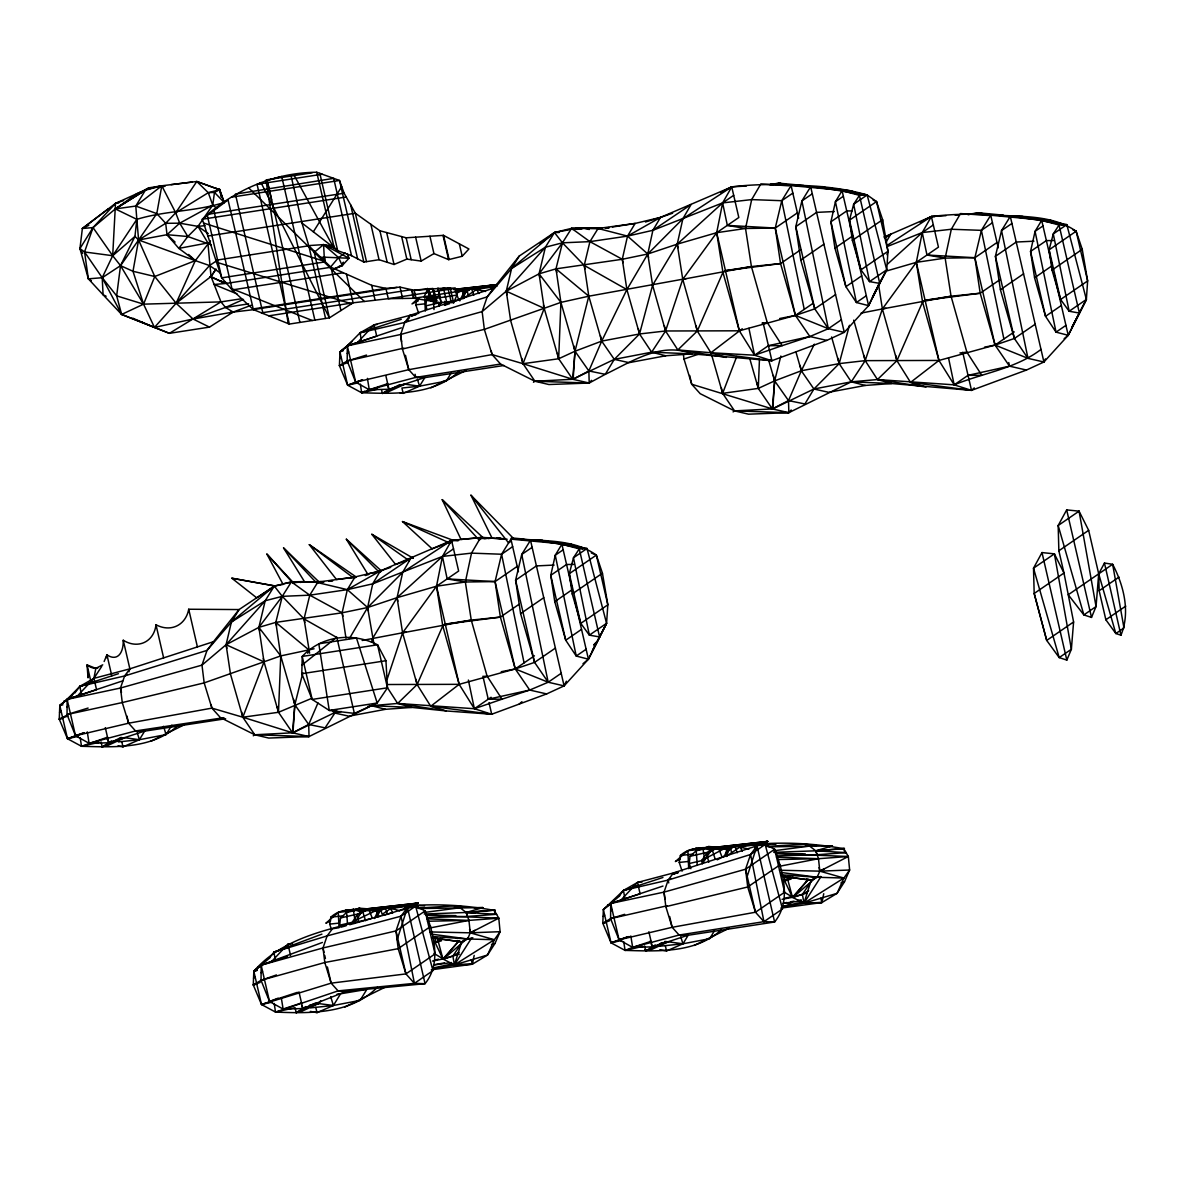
<?xml version="1.0" encoding="UTF-8"?>
<svg xmlns="http://www.w3.org/2000/svg" width="1185" height="1185" viewBox="0 0 1185 1185"><rect width="100%" height="100%" fill="white"/><g stroke="black" fill="none" stroke-linecap="round" stroke-linejoin="round"><path stroke-width="1.5" d="M300.383 582.457L303.79 581.583L291.392 581.879L274.283 586.057L239.074 609.564L213.448 641.707L129.861 668.844L93.926 678.353L79.928 686.322L67.115 699.387L67.041 714.54L75.514 735.737L89.082 743.262L108.798 742.773L144.259 731.204L225.624 718.732M322.424 942.445L261.144 965.168L261.055 980.321L269.528 1001.518L283.111 1009.042L302.827 1008.553L346.79 991.149L425.059 983.683C441.975 962.812 433.517 933.676 425.134 910.909L415.609 906.184L407.462 907.488C356.418 927.04 291.88 927.337 253.827 971.285L253.264 984.928L261.5 1004.51L275.512 1012.079C310.737 1013.53 350.449 1014.212 377.348 987.312M602.039 228.261L571.57 228.349L554.462 232.527L519.252 256.034L493.627 288.177L410.04 315.314L374.104 324.823L360.107 332.792L347.294 345.857L347.205 361.01L355.693 382.207L369.261 389.732L388.976 389.243L424.437 377.674L503.981 365.484M662.993 886.054L610.69 903.488L610.601 918.642L619.074 939.838L632.657 947.363L652.357 946.874L687.818 935.306L774.605 922.004C791.521 901.133 783.048 871.997 774.679 849.23L765.154 844.49L757.008 845.794L673.421 872.945L637.486 882.455L623.503 890.424L603.372 909.606L602.809 923.248L611.045 942.83L625.058 950.4C657.808 951.244 695.017 953.525 721.147 929.988M292.591 581.85L292.577 582.739L266.906 554.106L282.845 583.968L292.591 581.85L266.906 554.106M331.415 929.351L329.682 924.107L330.852 917.146C344.924 904.288 364.121 913.042 380.652 909.162C417.95 902.926 457.129 903.562 494.249 910.391L498.781 918.182L500.085 931.691L494.96 943.482L487.524 955.036L472.385 964.205L454.418 964.901L442.923 959.006L435.176 942.653L435.28 937.572M682.101 871.168L679.227 862.428L680.397 855.466C694.469 842.609 713.666 851.363 730.182 847.482C767.495 841.246 806.659 841.883 843.794 848.712L848.327 856.503L849.63 870.012L844.49 881.803L837.069 893.342L821.931 902.526L803.948 903.222L792.454 897.312L784.707 880.973L784.826 875.893M301.805 673.717L302.234 656.431C321.683 635.501 352.537 632.168 377.526 644.788L385.94 660.712L387.465 687.789L377.2 703.031L354.374 713.385L329.267 710.437L312.159 699.431L301.805 673.717L385.94 660.712M177.572 725.887C151.458 749.424 114.249 747.142 81.498 746.298L67.486 738.729L59.25 719.147L59.813 705.505L73.455 693.817M459.188 371.275C432.91 395.701 395.02 393.746 361.662 392.768L347.649 385.199L339.414 365.617L339.976 351.975L352.271 341.324M759.452 359.307L758.296 388.399L772.353 408.914L788.84 412.676L851.274 381.837L877.463 379.555L954.177 384.844L971.507 390.369L1026.462 370.046L1043.911 362.003L1068.233 335.311L1086.378 299.45L1087.637 280.934L1082.246 249.339L1076.158 231.238C1051.436 213.981 1018.33 217.092 989.371 214.633M253.383 309.685L233.149 312.07L193.051 319.017L154.465 327.401L143.563 304.16L120.529 265.647L112.694 255.723L115.493 203.39L147.059 189.037L161.797 185.793L196.799 181.498L219.581 189.733L224.187 202.487C195.555 211.567 165.263 210.589 136.838 219.344L112.694 255.723L102.206 277.72L103.08 294.769L121.64 314.44L169.396 333.326L209.464 327.119L233.149 312.07L251.161 305.286M854.622 192.266L851.245 190.844L816.672 186.697L846.653 190.755L867.168 194.977L876.53 201.583L882.603 219.684L887.995 251.279L886.736 269.795L872.56 297.183L886.736 269.795L867.168 194.977C842.061 187.6 815.784 185.66 789.728 184.993M1073.595 621.962L1071.373 649.247L1066.826 660.104L1059.197 657.601L1046.71 640.418L1034.179 593.478L1033.513 568.193L1042 552.58L1054.398 553.854L1063.982 573.022L1073.595 621.962L1046.71 640.418L1034.179 593.478L1063.982 573.022L1058.857 550.788L1058.175 525.503L1066.678 509.891L1079.061 511.165L1088.659 530.332L1098.702 573.851L1115.84 633.531L1120.936 635.19C1130.534 612.304 1123.78 585.479 1112.641 564.282L1104.464 563.053L1098.702 573.851L1096.051 606.557L1091.504 617.415L1083.86 614.911L1068.248 594.766L1112.641 564.282L1123.972 627.946L1115.84 633.531L1105.857 619.77L1099.147 590.722L1098.702 573.851M424.571 905.918L404.9 904.718L380.652 909.162L353.308 909.354L346.642 912.45L340.465 917.975L339.695 925.189L353.604 922.004M426.955 309.344L425.859 305.878L426.615 298.664M690.885 868.709L689.24 863.51L690.011 856.296L696.188 850.771L702.838 847.675L730.182 847.482L754.445 843.039L775.894 844.342M882.203 223.313L882.603 219.684L852.385 240.436L860.947 269.854L869.523 281.615L879.744 283.408L868.605 305.656L844.283 332.363L826.819 340.391L771.879 360.714L691.981 353.871L651.646 352.182L614.289 359.366L572.71 379.274L534.939 381.244L500.574 364.047L492.086 354.596L484.354 329.371L482.147 311.596L487.198 296.872L493.627 288.177M324.438 260.73L323.594 244.614L309.996 245.502M106.146 296.235L103.08 294.769L88.357 278.831L79.943 248.583L82.372 228.498L115.493 203.39L123.581 200.546M211.034 244.791L187.808 236.526L179.705 223.18L175.691 212.782L161.797 185.793L148.747 187.867L145.355 190.207L135.786 206.057L136.838 219.344L134.957 236.407L120.529 265.647L116.663 295.865L121.64 314.44L169.396 333.326L220.973 301.879L241.651 298.738M220.143 272.846L209.523 265.544L195.303 260.626L178.831 248.391L187.808 236.526L197.984 226.379L212.752 205.123L214.47 192.4L219.581 189.733L215.122 188M418.705 313.536L415.846 304.797L417.001 297.835M252.701 308.989L385.895 288.399L399.982 287.125L414.202 290.266L427.844 288.784L431.221 297.835C446.108 303.582 428.363 297.865 424.719 300.042M82.683 253.397L79.943 248.583L93.022 227.579L115.33 208.93L136.838 219.344L138.601 239.992L132.987 271.276L143.563 304.16L220.973 301.879L225.491 307.433L233.149 312.07L229.934 312.559L231.579 313.062M102.739 664.829L95.807 668.37L93.926 678.353L96.548 689.7L67.115 699.387L59.813 705.505L67.486 738.729L78.151 736.329M518.408 538.849C544.478 541.352 574.34 539.116 596.351 555.113L602.439 573.214L607.831 604.809L606.572 623.325L588.427 659.186L564.104 685.893L546.655 693.921L491.701 714.244L474.37 708.719L459.158 684.337L442.775 625.902L436.51 586.219L442.449 556.432L451.574 540.404L480.71 537.442L491.849 537.871M763.096 322.69L771.879 360.714L754.549 355.204L739.336 330.808L722.939 272.372L716.688 232.69L722.628 202.902L731.737 186.874C775.627 181.512 820.168 186.06 863.302 195.169L846.653 190.755L791.091 185.601L779.197 183.201L770.131 184.386M1041.008 349.412C1015.767 368.757 983.017 372.979 954.177 384.844L938.964 360.447L922.582 302.027L916.316 262.344L922.256 232.556L931.38 216.529C975.255 211.167 1019.796 215.7 1062.93 224.824L1046.281 220.41L1016.315 216.337L1050.888 220.484L1057.627 223.358M474.193 955.406L472.385 964.205L431.251 969.834M823.738 893.727L821.931 902.526L780.797 908.154M561.201 673.287L548.181 682.234L529.71 690.055L501.996 699.194L487.065 676.042L471.26 620.096L465.35 581.998L471.511 553.128L480.71 537.442L507.136 539.234M841.38 319.757L828.345 328.704L809.873 336.525L782.159 345.665L767.243 322.513L751.423 266.566L745.528 228.468L751.675 199.598L760.874 183.912L788.988 185.823L779.197 183.201L770.176 184.816M948.548 357.974L954.177 384.844L968.041 375.334L981.802 375.304L966.871 352.152L951.051 296.22L945.156 258.108L951.318 229.253L960.517 213.567L988.616 215.477L978.825 212.841L967.952 214.278M458.891 539.975L451.574 540.404L380.311 570.948L372.712 583.835L367.617 607.52L349.456 638.478M746.372 186.015L731.737 186.874L660.475 217.418L652.891 230.305L647.78 253.99L626.895 289.584L601.699 341.117L588.871 370.949L589.197 383.036L548.907 384.533L534.939 381.244L523 363.691L510.676 320.646L506.262 291.184L511.579 268.521L519.252 256.034M371.498 642.211L372.431 638.73L397.064 597.67L402.707 572.296L410.914 558.061L413.165 558.179L412.721 557.276M533.457 382.266L534.939 381.244L589.197 383.036L605.268 374.327L614.289 359.366L639.53 333.963L652.594 285.2L677.242 244.14L682.871 218.766L691.077 204.531L652.891 230.305L627.517 236.111L589.923 241.636L562.445 242.821L545.381 247.221L511.579 268.521L487.198 296.872L404.781 322.438L360.107 332.792L361.455 341.191M390.709 567.348L380.311 570.948L354.982 576.962L347.338 589.641L342.124 612.808L345.961 638.063M612.423 227.031L635.145 223.432L627.517 236.111L622.288 259.278L626.895 289.584L639.53 333.963L651.646 352.182L665.703 355.781L691.981 353.871C661.423 341.413 632.005 361.543 605.268 374.327L588.871 370.949L573.14 379.244L575.006 351.219L588.797 296.191L584.22 265.396L589.923 241.636L598.099 228.483L635.145 223.432L660.475 217.418L672.621 213.226M482.917 676.22L488.235 699.209L501.996 699.194L474.37 708.719L397.656 703.446L371.468 705.712L309.033 736.566L268.743 738.062L254.775 734.774L242.821 717.221L230.497 674.176L226.083 644.714L231.401 622.051L239.074 609.564L188.711 609.238A30.099 24.322 63.3 0 1 155.99 624.747A28.322 22.885 63.3 0 1 123.255 640.241A29.403 14.398 71.4 0 1 106.946 654.801L104.147 661.482M317.965 702.927L308.707 724.479L309.033 736.566L292.547 732.804L278.49 712.289L264.033 661.882L258.878 627.354L265.203 600.751L274.283 586.057L283.245 584.398M591.552 380.355L589.197 383.036L572.71 379.274L558.668 358.759L544.211 308.352L539.057 273.824L545.381 247.221L554.462 232.527L568.8 229.86M577.821 547.233L571.081 544.374L536.509 540.227L566.474 544.285L583.124 548.699C559.379 543.782 535.205 538.982 510.913 539.131L501.581 554.239L495.078 581.583L500.381 617.104L515.253 668.947L529.71 690.055L546.655 693.921M798.616 218.203L791.091 185.601L781.759 200.709L775.257 228.053L780.56 263.574L795.416 315.417L809.873 336.525L826.819 340.391M1079.387 313.062L1069.151 311.255L1053.287 233.919L1066.811 224.632L1059.049 225.002L1053.287 233.919L1049.11 249.798L1052.028 270.076L1060.59 299.494L1069.151 311.255L1086.378 299.45L1068.233 335.311L1056.042 332.156L1045.54 316.321L1034.564 277.779L1030.55 251.442L1035.068 231.342L1041.689 220.336L1059.049 225.002L1079.387 313.062L1072.188 326.823L1086.378 299.45L1066.811 224.632L1046.281 220.41L990.719 215.24L981.387 230.349L974.885 257.708L980.188 293.228L995.059 345.072L1009.516 366.165L1026.462 370.046M309.611 653.172L304.041 618.925L309.759 595.166L317.921 582.013L356.181 576.976L354.122 578.399L309.3 544.656L336.451 579.48L356.181 576.976L309.3 544.656M323.52 581.953L291.392 581.879L282.267 596.351L275.809 622.377L280.741 655.912L294.828 704.749L308.707 724.479L325.09 727.857L336.644 710.348M600.884 228.453L571.57 228.349L562.445 242.821L555.987 268.847L560.905 302.382L575.006 351.219L588.871 370.949M302.842 672.799L294.828 704.749L292.547 732.804L254.775 734.774L220.395 717.577L211.908 708.126L204.175 682.886L201.983 665.126L207.019 650.402L213.448 641.707M307.73 653.276L308.618 649.721L275.809 622.377L258.878 627.354L226.083 644.714L201.983 665.126L120.485 688.026L67.115 699.387L75.514 735.737L67.486 738.729L77.914 735.233M780.856 356.018L774.635 380.874L772.353 408.914L734.567 410.899L700.202 393.687L691.714 384.251L683.982 359.011L683.33 353.678M689.685 375.452L691.714 384.251L772.353 408.914L788.514 400.589L804.896 403.967L813.917 389.006L839.173 363.617L849.438 325.297M886.958 254.686L887.995 251.279L876.53 201.583L873.152 200.147M461.528 942.282L454.418 964.901L433.147 968.5M811.073 880.603L803.948 903.222L782.692 906.821M128.898 671.851L129.861 668.844L123.255 640.241M332.274 269.943L342.258 265.529L343.339 262.166M401.552 341.754L400.649 334.496L404.781 322.438L410.04 315.314L413.372 314.78M409.077 318.321L410.04 315.314M397.093 939.794L407.462 907.488L425.059 983.683L414.424 983.357L338.081 990.882L275.512 1012.079L274.209 1003.443M664.948 899.385L664.044 892.112L668.162 880.07L673.421 872.945L676.753 872.412M746.639 878.115L757.008 845.794L774.605 922.004L763.955 921.663L679.109 935.039L632.657 947.363L625.058 950.4L623.754 941.749M387.11 679.346L402.589 632.834L436.51 586.219L458.639 571.037L451.574 540.404L443.649 544.493M651.646 352.182L665.555 330.985L682.753 279.305L716.688 232.69L738.818 217.507L731.737 186.874L720.658 192.592M773.39 375.452L774.635 380.874L772.768 408.899L813.917 389.006L851.274 381.837L865.198 360.64L882.381 308.944L916.316 262.344L938.446 247.147L931.38 216.529L946 215.67M144.259 731.204L135.549 730.938L128.602 723.206L122.277 702.557L120.485 688.026L124.603 675.968L129.861 668.844M346.79 991.149L338.081 990.882L331.133 983.15L324.808 962.501L323.016 947.956L327.134 935.898L332.392 928.788L339.058 927.722M408.484 908.184L415.609 906.184L432.955 970.619L414.424 983.357L405.937 973.907L398.19 948.667L395.997 930.906L401.034 916.183L407.462 907.488M761.674 845.616L765.154 844.49L782.5 908.939L763.955 921.663L755.467 912.228L747.735 886.987L745.543 869.227L750.579 854.503L757.008 845.794M91.334 280.667L88.357 278.831L84.55 251.961L93.022 227.579L115.493 203.39L118.855 202.857M84.135 732.671L75.514 735.737L128.602 723.206L211.908 708.126L242.821 717.221L264.033 661.882L263.277 658.608M401.345 327.845L347.294 345.857L339.976 351.975L347.649 385.199L355.693 382.207L408.781 369.676L492.086 354.596L523 363.691L544.211 308.352L543.456 305.078M791.195 409.995L788.84 412.676L748.55 414.172L734.567 410.899L722.628 393.346L736.774 356.448M334.244 268.639L342.258 265.529L343.383 262.714M119.774 311.388L121.64 314.44L143.563 304.16L154.761 276.505L138.601 239.992L134.957 236.407L112.694 255.723L84.55 251.961L79.943 248.583M455.366 288.34L443.901 290.118L443.412 287.999L446.641 301.953L453.648 302.782L456.921 295.065L455.366 288.34L447.945 287.837L414.202 290.266L416.128 298.62M733.085 411.906L734.567 410.899L788.84 412.676L788.514 400.589L801.327 370.757L814.332 344.168M387.243 687.389L397.656 703.446L417.12 684.56L442.775 625.902L445.279 624.184L471.26 620.096L500.381 617.104L518.926 604.38M572.385 229.194L577.762 228.201L598.099 228.483L627.517 236.111L647.78 253.99L652.594 285.2L665.555 330.985L677.835 349.916L697.298 331.03L722.939 272.372L725.442 270.654L751.423 266.566L780.56 263.574L800.616 249.798M853.733 320.128L865.198 360.64L877.463 379.555L896.926 360.684L922.582 302.027L925.085 300.309L951.051 296.22L980.188 293.228L1000.258 279.453M429.992 931.928L470.267 932.832L500.085 931.691L494.352 939.735L487.524 955.036L454.418 964.901L452.877 956.028L461.113 943.838M779.537 870.234L819.813 871.153L849.63 870.012L843.898 878.055L837.069 893.342L803.948 903.222L802.423 894.349L810.658 882.144M210.397 240.866L195.303 260.626L176.121 303.256L154.465 327.401L132.779 318.247L133.431 318.869M851.245 190.844L842.061 190.681L835.44 201.687L830.922 221.788L834.936 248.124L845.897 286.681L856.399 302.516L868.605 305.656L875.863 290.103M459.824 300.872L462.979 294.191L466.801 289.851L491.049 285.407L496.411 285.733M374.46 918.508L376.815 913.502L380.652 909.162L404.9 904.718L412.173 905.888M724.005 856.829L726.361 851.822L730.182 847.482L754.445 843.039L761.703 844.209M434.776 296.502L435.976 296.976L431.399 296.872C419.742 274.283 438.968 304.945 424.067 296.724L427.844 288.784L432.851 288.562C435.636 298.205 435.695 297.302 436.628 296.991L439.576 295.791L437.887 288.325L443.901 290.118L443.412 287.999M501.255 671.717L515.253 668.947L548.181 682.234L564.104 685.893L566.371 681.212M984.557 347.146L995.059 345.072L1027.987 358.359L1043.911 362.003L1045.422 358.892M599.58 636.938L589.36 635.145L573.481 557.794L587.005 548.507L579.258 548.877L573.481 557.794L569.304 573.688L572.222 593.966L580.783 623.384L589.36 635.145L606.572 623.325L588.427 659.186L576.236 656.046L565.734 640.211L554.758 601.654L550.758 575.317L555.261 555.217L561.883 544.211L579.258 548.877L599.58 636.938L592.396 650.713L606.572 623.325L587.005 548.507L566.474 544.285L510.913 539.131L518.438 571.733M876.53 288.696L886.736 269.795L869.523 281.615L853.644 204.264L859.421 195.347L867.168 194.977L853.644 204.264L849.482 220.158L852.385 240.436M886.158 242.081L890.72 234.186L931.38 216.529L934.624 216.736M144.763 730.938L139.386 739.707L122.988 746.891L117.996 745.928M118.337 741.914L139.386 739.707L166.078 734.596L171.855 725.19M424.941 377.408L419.549 386.177L403.152 393.361L399.819 392.724M403.152 393.361L401.922 388.028L419.549 386.177L446.256 381.066L451.055 373.231M310.648 1007.872L333.4 1005.487L360.107 1000.377L366.832 989.401L340.584 993.785L333.4 1005.487L317.002 1012.671L310.351 1011.397M688.322 935.024L682.945 943.793L666.548 950.992L659.882 949.703M714.451 930.862L709.637 938.698L682.945 943.793L660.193 946.193M542.523 540.182L530.495 540.256L521.726 554.462L515.608 580.191L520.6 613.608L534.583 662.385L548.181 682.234L521.726 554.462L532.124 547.322M810.658 186.726L801.889 200.932L795.787 226.661L800.779 260.078L814.762 308.855L828.345 328.704L844.283 332.363L810.658 186.726L822.686 186.652L826.152 187.822M1025.795 217.477L1022.329 216.307L1010.301 216.381L1001.532 230.586L995.415 256.315L1000.407 289.732L1014.39 338.495L1027.987 358.359L1001.532 230.586L1011.931 223.447M221.802 195.866L221.21 196.799L219.581 189.733L196.799 181.498L175.691 212.782L165.693 223.313L138.601 239.992L120.529 265.647L102.206 277.72L88.357 278.831M313.344 231.816L341.739 186.608M471.363 938.401L454.418 964.901L494.352 939.735L470.267 932.832L469.556 929.262M820.909 876.722L803.948 903.222L843.898 878.055L819.813 871.153L819.087 867.583M101.762 666.325L93.926 678.353L77.351 696.025M441.827 301.731L438.909 306.174L438.568 302.605L439.428 305.375M354.078 923.471L362.477 910.672C374.519 907.429 387.451 906.51 399.375 910.791M210.737 277.023L215.818 269.439M120.529 265.647L132.987 271.276L154.761 276.505L176.121 303.256L211.019 276.505L216.011 269.084M320.691 1000.747L318.824 1003.488L300.235 1012.005L296.828 1011.649M154.761 276.505L195.303 260.626L138.601 239.992L156.79 213.596L161.797 185.793L145.355 190.207L115.33 208.93L135.786 206.057L156.79 213.596L165.693 223.313L167.026 234.689L178.831 248.391L207.893 242.94L211.019 276.505L220.973 301.879M259.678 630.805L258.878 627.354L282.267 596.351L309.759 595.166L347.338 589.641L372.712 583.835L442.449 556.432L453.514 548.848M362.403 380L355.693 382.207L347.294 345.857L400.649 334.496L482.147 311.596L506.262 291.184L539.057 273.824L562.445 242.821L554.462 232.527L551.603 234.778M74.714 693.106L79.928 686.322L94.652 681.479M269.78 957.539L273.957 952.103L321.92 934.135M619.325 895.86L623.503 890.424L638.211 885.58M594.011 645.07L596.351 642.226L593.803 644.788M330.334 267.306L338.569 257.56L345.25 252.968M433.858 953.332L443.412 959.095L458.699 941.157L442.923 959.006L432.525 961.02M783.404 891.653L792.958 897.415L808.244 879.477L792.454 897.312L782.07 899.326M272.55 587.893L256.686 597.818L231.83 578.221L275.483 586.057L274.283 586.057L231.401 622.051L207.019 650.402L124.603 675.968L79.928 686.322L81.291 694.721M459.143 952.399L452.877 956.028L443.412 959.095L445.782 956.369M808.688 890.72L802.423 894.349L792.958 897.415L796.513 893.327M507.061 294.695L506.262 291.184L545.381 247.221M226.898 648.225L226.083 644.714L265.203 600.751L282.267 596.351L304.041 618.925L337.236 637.737M338.984 266.344L342.258 265.529L348.997 258.241L347.19 253.605M290.962 175.395L301.953 223.002L337.681 250.642L351.53 255.693L363.854 262.063L379.052 259.708L394.042 264.492L406.84 259.1L421.149 261.085L433.947 253.59L448.611 259.633L462.194 256.271L468.919 248.983L443.516 235.356L406.144 237.8L379.911 230.764L355.337 213.226L344.124 193.229L339.517 180.476L316.736 172.24C273.868 172.654 233.534 190.192 202.309 219.24L221.728 277.853L232.23 289.925L253.368 309.596L289.333 324.068L329.4 317.861L353.086 302.812L387.969 298.709L414.054 298.264L456.151 291.762M272.165 1002.11L261.5 1004.51L253.827 971.285L270.18 957.539M621.71 940.431L611.045 942.83L603.372 909.606L619.725 895.86M347.249 353.441L348.686 351.901M357.529 342.495L374.104 324.823L377.185 324.483M67.086 706.971L68.523 705.43M261.1 972.752L262.537 971.211M271.365 961.79L287.94 944.134L292.577 943.615M610.645 911.058L612.082 909.532M620.91 900.111L637.486 882.455L642.122 881.936M322.172 259.693L324.838 257.219L348.997 258.241L323.594 244.614L314.069 252.405M539.856 277.275L539.057 273.824L555.987 268.847L622.288 259.278L647.78 253.99L677.242 244.14L722.628 202.902L733.693 195.318M276.623 625.917L275.809 622.377L342.124 612.808L367.617 607.52L397.064 597.67L442.449 556.432L471.511 553.128L501.581 554.239L512.646 546.64M887.55 264.092L922.256 232.556L933.321 224.957M974.263 387.91L971.507 390.369L891.609 383.525L851.274 381.837L839.173 363.617L831.589 336.984M418.912 297.879L411.995 303.923L418.423 300.723M346.435 911.502L346.227 909.991L349.353 911.191L338.303 912.361L325.845 923.233L330.674 920.834M695.965 849.808L695.758 848.312L704.097 848.949L687.848 850.667L675.376 861.554L680.205 859.155M519.178 704.083L521.948 701.698M443.412 959.095L467.571 938.224L461.676 941.897L431.577 937.824M792.958 897.415L817.117 876.544L811.221 880.218L782.9 876.382M511.579 268.521L554.462 232.527L559.127 232.497M339.695 358.803L341.25 357.5M59.531 712.333L61.087 711.03M253.546 978.114L255.101 976.81M603.091 916.42L604.646 915.131M582.99 663.704L588.427 659.186L574.755 599.951M1064.145 338.688L1068.233 335.311L1053.761 272.609M441.605 940.727L435.176 942.653L440.509 938.239M791.15 879.048L784.707 880.973L790.054 876.559M302.027 665.066L336.777 637.174L354.374 713.385M348.301 345.353L339.976 351.975L343.339 350.627M72.285 695.58L59.813 705.505L62.909 704.808M256.923 970.589L253.827 971.285L260.759 965.76M603.372 909.606L611.697 902.985M540.197 243.725L548.759 237.015M269.602 589.73L274.283 586.057L282.267 596.351M135.786 206.057L161.797 185.793L162.004 186.726L165.07 186.252M742.269 328.778L710.896 352.745L677.835 349.916L726.375 357.426L710.896 352.745L697.298 331.03L682.753 279.305L677.242 244.14L716.688 232.69L745.528 228.468L775.257 228.053L797.387 212.87M112.694 255.723L93.022 227.579L82.372 228.498L108.072 209.019M228.053 199.924L202.309 219.24L346.242 196.991M355.322 909.369L359.292 908.199L362.417 909.384L418.068 903.103L415.091 905.251L418.068 903.103L360.388 909.547M764.636 843.572L767.613 841.424L709.919 847.867M764.577 843.542L767.613 841.424L711.948 847.705M404.781 322.438L408.588 319.817M342.954 364.832L339.414 365.617L347.205 361.01L403.789 348.109M652.891 230.305L722.628 202.902L751.675 199.598L781.759 200.709L792.824 193.111M812.288 193.792L801.889 200.932L828.345 328.704L795.416 315.417L779.671 318.528M124.603 675.968L127.151 674.221M843.35 196.266L835.44 201.687L856.399 302.516L866.309 295.717M319.12 581.998L317.047 583.42L283.556 547.929L304.663 581.953L319.12 581.998L283.556 547.929M876.53 201.583L849.482 220.158L860.947 269.854L887.995 251.279M800.779 260.078L823.93 244.184M834.936 248.124L852.533 236.037L842.061 190.681L859.421 195.347L879.744 283.408M381.511 570.992L380.474 571.703L381.511 570.992L346.346 539.205L367.646 573.955L378.045 571.733M451.9 541.871L449.989 543.189L402.485 521.563L432.14 548.833L448.819 542.463M813.117 303.271L795.416 315.417L739.336 330.808L665.555 330.985L639.53 333.963L601.699 341.117L575.006 351.219L558.668 358.759L523 363.691L521.77 358.359M861.717 275.824L845.897 286.681L830.922 221.788L846.727 210.945L852.148 210.915M722.628 202.902L727.338 225.387L775.257 228.053L795.416 315.417L814.762 308.855L835.558 294.576M809.873 336.525L768.398 345.679L754.549 355.204L710.896 352.745L771.879 360.714M511.342 540.997L508.587 542.908L470.963 495.212L492.086 538.212L504.928 538.731M887.476 246.436L922.256 232.556L951.318 229.253L981.387 230.349L992.452 222.75M253.279 735.796L254.775 734.774L309.033 736.566M517.208 566.4L495.078 581.583L465.35 581.998L436.51 586.219L397.064 597.67L402.589 632.834L417.12 684.56L430.733 706.275L446.212 710.956L491.701 714.244L489.005 702.557M997.015 242.51L974.885 257.708L945.156 258.108L916.316 262.344L885.447 271.306M563.171 549.796L555.261 555.217L576.236 656.046L586.131 649.247M1042.978 225.92L1035.068 231.342L1056.042 332.156L1065.937 325.357M596.351 555.113L569.304 573.688L580.783 623.384L607.831 604.809L596.351 555.113L591.3 552.965M1076.158 231.238L1049.11 249.798L1060.59 299.494L1087.637 280.934L1076.158 231.238L1072.795 229.801M520.6 613.608L543.752 597.714M1000.407 289.732L1023.559 273.839M554.758 601.654L572.355 589.567M572.222 593.966L602.439 573.214M1034.564 277.779L1052.161 265.692M1052.028 270.076L1082.246 249.339M534.42 655.794L515.253 668.947L459.158 684.337L387.154 684.515M1014.227 331.904L995.059 345.072L938.964 360.447L865.198 360.64L839.173 363.617L801.327 370.757L774.635 380.874L758.296 388.399L722.628 393.346L711.785 355.47M581.539 629.353L565.734 640.211L550.758 575.317L566.563 564.475L573.792 564.445M442.449 556.432L447.16 578.917L495.078 581.583L515.253 668.947L534.583 662.385L555.38 648.106M491.094 697.254L474.37 708.719L468.371 680.057M1061.345 305.478L1045.54 316.321L1030.55 251.442L1046.37 240.585L1053.598 240.555M922.256 232.556L926.966 255.027L974.885 257.708L995.059 345.072L1014.39 338.495L1035.186 324.216M287.17 956.591L275.305 960.502L273.957 952.103L327.134 935.898L401.034 916.183L415.609 906.184M297.346 992.363L269.528 1001.518L261.144 965.168L323.016 947.956L395.997 930.906L425.134 910.909L435.058 953.91L405.937 973.907L331.133 983.15L261.5 1004.51L270.195 1001.592M430.733 926.329L398.19 948.667L324.808 962.501L261.055 980.321L253.264 984.928L256.804 984.142M1058.857 550.788L1088.659 530.332M670.71 878.322L668.162 880.07L623.503 890.424L624.85 898.822M1099.147 590.722L1119.04 577.08M606.335 922.463L602.809 923.248L610.601 918.642L667.185 905.74M668.74 882.929L668.162 880.07L750.579 854.503L765.154 844.49M1105.857 619.77L1125.75 606.113M629.146 936.535L619.074 939.838L610.69 903.488L664.044 892.112L745.543 869.227L774.679 849.23L784.603 892.231L755.467 912.228L672.162 927.307L619.074 939.838L611.045 942.83L619.74 939.912M780.278 864.65L747.735 886.987L665.837 906.658L672.162 927.307L679.109 935.039L687.818 935.306M485.524 291.48L471.452 288.385L462.979 294.191L463.913 298.072M387.658 914.465L385.303 907.695L376.815 913.502L377.482 916.242L380.652 909.162L382.148 914.376L390.561 908.614L404.9 904.718L411.921 905.962M748.92 849.112L734.848 846.016L726.361 851.822L727.294 855.703M372.712 583.835L410.914 558.061M884.603 238.303L890.72 234.186L883.921 237.044M216.692 260.744L209.523 265.544L176.121 303.256L193.051 319.017L209.464 327.119M111.76 740.803L102.206 746.98L101.036 741.899M413.521 906.14L418.068 903.103L407.21 904.896M305.774 1006.583L296.22 1012.76L295.05 1007.68L275.512 1012.079M763.066 844.446L767.613 841.424L756.756 843.216M655.32 944.904L645.766 951.081L644.596 945.986M731.737 186.874L682.871 218.766L647.78 253.99L648.595 257.486M887.091 245.428L931.38 216.529L920.286 222.232M381.6 390.058L382.385 393.464L388.976 389.243L385.851 375.719M231.401 622.051L265.203 600.751M150.376 188.519L147.059 189.037L115.33 208.93L137.119 193.555L140.2 193.081L139.815 192.326M175.691 212.782L208.279 192.696L219.581 189.733M62.775 718.362L59.25 719.147L70.374 713.444M414.898 904.97L418.068 903.103L409.166 904.614M764.444 843.276L767.613 841.424L756.934 843.246M137.89 194.133L148.747 187.867M627.517 236.111L660.475 217.418L645.455 221.995M318.084 582.709L347.338 589.641L380.311 570.948M139.371 193.362L147.059 189.037M217.003 208.382L212.752 205.123L179.705 223.18L167.026 234.689L138.601 239.992M474.889 930.329L470.267 932.832L467.601 938.964L461.676 941.897L432.451 937.898M824.434 868.649L819.813 871.153L817.146 877.27L811.221 880.218L781.996 876.219M341.221 711.518L334.111 712.896L292.962 732.774L294.828 704.749L293.584 699.343M455.47 301.346L462.594 297.657M380.622 909.473L368.742 909.088L357.085 915.116L352.419 921.915L378.859 909.162M728.508 847.927L718.288 847.408L706.63 853.437L701.964 860.236L702.29 863.806L712.022 848.993L718.288 847.408L734.848 846.016L737.203 852.785M717.236 859.806L725.99 855.289M308.707 724.479L292.547 732.804L242.821 717.221L241.592 711.889M425.933 915.176L498.781 918.182L470.267 932.832L468.949 920.389L466.194 912.48L460.047 907.74L454.477 905.844L416.987 908.125M775.479 853.496L848.327 856.503L819.813 871.153L818.494 858.71L815.739 850.8L809.592 846.06L804.022 844.164L766.517 846.446M364.55 391.302L361.662 392.768L360.358 384.133M382.385 393.464L399.789 384.621M102.206 746.98L121.196 737.351M296.22 1012.76L315.225 1003.132L333.4 1005.487L330.689 996.659M645.766 951.081L661.6 943.053M82.372 228.498L88.801 225.313M356.137 909.769L359.292 908.199L367.617 908.836M705.667 848.075L708.823 846.52L717.162 847.156M430.866 387.821L465.735 370.624M150.702 741.351L160.656 736.433M163.974 734.804L183.897 724.968M344.716 1007.131L386.221 986.646M694.262 945.452L729.13 928.24M435.176 942.653L441.768 939.453M784.707 880.973L792.958 876.974M386.384 392.694L404.974 384.177L419.549 386.177L417.372 379.111M106.22 746.224L124.795 737.707L139.386 739.707L137.208 732.641M494.249 910.391L495.212 913.946L496.515 914.287L467.571 916.435L466.194 912.48L494.945 910.08L466.194 912.48L424.245 914.035M680.768 936.742L682.945 943.793L668.37 941.808L649.78 950.326L644.684 949.792M429.874 297.628L431.266 297.598M193.051 319.017L225.491 307.433L243.532 299.405M253.827 971.285L257.189 969.937M80.195 737.663L81.498 746.298L107.509 737.203M411.284 905.784L418.068 903.103L404.144 906.036M760.829 844.09L767.613 841.424L755.423 844.001M269.528 1001.518L278.134 998.155M311.507 698.439L278.49 712.289L242.821 717.221M686.308 278.579L588.797 296.191L560.905 302.382L484.354 329.371L402.441 349.027L408.781 369.676L415.728 377.408L424.437 377.674M314.069 648.788L280.741 655.912L204.175 682.886L122.277 702.557L67.041 714.54L88.12 708.052M339.414 365.617L348.049 362.477M59.25 719.147L67.886 716.007M253.264 984.928L260.182 982.409M602.809 923.248L609.712 920.73M406.781 560.475L395.612 564.504L371.838 534.287L413.165 558.179M355.693 382.207L362.58 379.763M619.074 939.838L627.694 936.772M276.46 974.944L261.055 980.321L264.388 979.225M356.344 382.296L347.649 385.199L358.329 382.799M67.115 699.387L122.929 680.797M683.982 359.011L699.772 353.782M374.815 327.949L360.107 332.792L401.256 319.313M347.294 345.857L376.712 336.17L374.104 324.823M350.538 359.914L347.205 361.01L366.535 355.07M75.514 735.737L83.898 732.982M273.957 952.103L288.666 947.259M261.144 965.168L273.987 960.931M610.69 903.488L640.107 893.801L637.486 882.455M613.934 917.546L610.601 918.642L624.658 914.316M79.928 686.322L118.396 673.717M623.503 890.424L662.933 877.492M444.464 305.315L449.678 303.641M365.291 575.51L368.624 574.503M412.869 904.673L418.068 903.103M762.414 842.994L767.613 841.424M704.868 847.69L708.823 846.52L709.03 848.016M459.306 954.118L442.923 959.006L437.487 938.594M491.494 944.519L494.96 943.482M807.237 892.912L792.454 897.312L787.033 876.915M841.039 882.84L844.49 881.803M496.515 914.287L466.194 912.48L482.873 907.606L418.823 908.539M773.79 852.356L815.739 850.8L832.418 845.912L768.354 846.86M398.264 386.058L404.974 384.177L399.567 385.066M119.774 739.114L124.795 737.707L119.404 738.596M340.836 927.218L346.168 925.722M349.738 924.715L371.098 918.701M374.653 917.694L380 916.198M383.555 915.19L392.457 912.687M399.582 910.687L404.929 909.191M310.44 1005.843L318.824 1003.488L309.818 1004.954M659.971 944.164L668.37 941.808L664.77 941.453M500.574 364.047L415.728 377.408L369.261 389.732L361.662 392.768L377.645 389.169M578.843 229.372L583.968 228.053L589.271 229.52M572.636 229.49L577.762 228.201L600.514 228.305M294.176 582.59L304.589 581.761M472.845 937.75L467.601 938.964L432.614 936.55M820.642 876.47L817.146 877.27L782.159 874.871M465.024 289.851L471.452 288.385L473.822 295.154M425.859 305.878L439.753 302.693M340.465 917.975L359.485 913.62M382.088 908.421L385.303 907.695M690.011 856.296L709.03 851.941M731.619 846.742L734.848 846.016M689.24 863.51L703.149 860.325M81.498 746.298L99.259 742.299M625.058 950.4L642.818 946.385M967.997 214.678L978.825 212.841L1003.517 215.166M968.041 375.334L1009.516 366.165L1008.761 362.551M488.235 699.209L529.71 690.055M434.969 959.969L438.554 959.183M784.514 898.289L793.461 896.319M493.775 286L497.256 285.259M433.369 967.923L453.203 963.716M782.9 906.244L802.749 902.037M751.423 266.566L682.753 279.305M861.095 313.107L885.95 308.233M951.051 296.22L882.381 308.944L878.529 284.341M362.151 640.478L406.144 632.109M471.26 620.096L402.589 632.834M479.658 908.243L482.873 907.606L474.074 907.754M829.189 846.564L832.418 845.912L825.382 846.046M431.37 927.692L468.949 920.389L498.781 918.182M780.915 865.998L818.494 858.71L848.327 856.503M367.913 706.393L371.468 705.712L411.802 707.401L446.212 710.956L397.656 703.446L411.802 707.401L385.54 709.311L348.908 716.184L334.111 712.896L332.007 709.845M576.799 229.416L583.968 228.053M300.205 582.265L303.79 581.583M665.703 355.781L629.072 362.654L614.289 359.366L601.699 341.117L588.797 296.191L555.987 268.847L556.802 272.387M882.381 308.944L896.926 360.684L910.539 382.385L926.018 387.08L877.463 379.555L891.609 383.525L865.346 385.436L828.715 392.309L813.917 389.006L801.327 370.757L795.876 351.752M294.013 582.398L304.989 581.835M433.784 964.827L444.538 962.872M783.329 903.148L786.914 902.496M790.499 901.844L794.083 901.178M797.668 900.526L801.238 899.874M489.968 286.222L493.538 285.615M749.809 844.461L753.364 843.853M489.746 286.177L493.375 285.585M691.803 849.497L702.838 847.675L710.556 850.371M342.258 911.176L353.308 909.354L361.01 912.05M749.527 844.401L753.142 843.809M611.193 904.525L607.549 905.118L611.105 904.54M258.004 966.812L261.648 966.205M661.156 942.979L668.37 941.808M605.431 228.142L608.927 227.579M328.763 581.109L332.259 580.561M349.738 577.791L353.234 577.243M192.237 182.046L171.04 184.653M312.173 172.788L266.981 179.779L265.292 180.95L281.719 176.535L314.869 320.113M322.231 174.225L257.056 184.297L289.333 324.068M231.401 197.184L339.517 180.476L357.618 258.834M222.587 202.739L224.187 202.487L219.477 188.978M209.182 214.085L344.124 193.229M207.864 236.022L355.337 213.226L366.506 261.648M215.892 260.256L308.796 245.784L330.956 267.247L371.675 285.318L385.895 288.399L388.28 298.694L443.901 290.118M209.76 276.712L226.542 283.393L214.159 284.489L237.015 293.91M325.357 261.841L221.728 277.853L207.316 215.448M226.542 283.393L330.956 267.247L340.939 310.529M343.339 272.743L232.23 289.925L213.907 210.545M225.491 307.433L248.657 303.849M141.533 322.113L143.03 322.72M396.99 287.407L253.368 309.596L228.009 199.747M261.47 312.855L411.491 289.673L413.491 298.279M268.847 315.832L353.086 302.812L346.464 274.135M430.659 301.034L427.844 288.784L431.014 299.079L456.921 295.065M454.507 300.738L441.175 302.797L414.054 298.264L412.099 289.807M427.829 288.799L429.696 296.842L429.474 295.894L431.399 296.872M406.262 908.791L404.9 904.718L405.744 908.436L405.107 906.525L390.561 908.614L392.783 912.894M783.315 903.311L801.149 900.881M433.769 964.99L451.618 962.561M773.583 850.815L809.592 846.06M424.037 912.494L460.047 907.74M484.517 538.627L491.775 537.679M725.442 270.654L780.56 263.574M925.085 300.309L980.188 293.228M445.279 624.184L500.381 617.104M762.029 323.12L767.243 322.513M959.939 352.967L966.871 352.152M483.599 676.442L487.065 676.042M605.505 228.201L609.164 227.787M453.766 289.525L497.004 284.607L453.751 289.436M488.19 538.553L491.819 538.138L482.665 538.582M329 581.317L332.659 580.902M840.209 849.112L844.49 848.386L815.739 850.8L817.117 854.755L846.06 852.607L844.757 852.267L843.794 848.712L815.739 850.8L846.06 852.607M415.846 304.797L424.971 303.834M442.583 381.451L446.256 381.066M680.397 855.466L693.121 854.118M679.227 862.428L688.366 861.465M330.852 917.146L343.576 915.798M329.682 924.107L338.821 923.145M337.103 994.156L340.584 993.785M205.109 225.639L197.984 226.379L179.705 223.18L165.693 223.313M477.422 538.005L461.009 539.442L442.212 499.655L482.887 537.531L479.155 540.093L442.212 499.655M471.452 288.385L454.907 289.777L466.801 289.851L491.405 285.985L496.87 286.044M455.899 290.755L466.801 289.851L491.049 285.407L496.5 286.281M770.146 184.623L773.805 184.401M955.154 215.122L958.813 214.915M967.952 214.381L973.448 214.055M196.799 181.498L208.279 192.696L214.47 192.4L224.187 202.487M834.314 211.537L816.583 212.382L795.787 226.661L814.762 308.855M1033.957 241.192L1016.226 242.036L995.415 256.315L1014.39 338.495M554.15 565.067L536.42 565.912L515.608 580.191L534.583 662.385M319.565 257.441L324.838 257.219L325.105 262.433M787.077 903.577L790.75 903.459M801.756 903.133L821.931 902.526L820.775 898.2M452.211 964.812L472.385 964.205L471.23 959.894M776.605 855.926L817.117 854.755M427.059 917.605L467.571 916.435M304.663 581.953L321.224 581.568M778.841 859.525L818.494 858.71L776.471 857.14M427.504 921.249L468.949 920.389L426.926 918.819M455.381 291.332L467.216 291.288M730.597 848.919L712.022 848.993L709.963 847.616L696.188 850.771L697.269 865.391M381.066 910.598L362.477 910.672L360.418 909.295L346.642 912.45L347.457 923.411M768.398 345.679L782.159 345.665L754.549 355.204L748.92 328.319M318.602 581.835L323.846 581.865M318.247 581.746L323.683 581.82M1050.888 220.484L1041.689 220.336L1051.747 263.899M571.081 544.374L561.883 544.211L571.94 587.775M775.819 853.348L805.341 853.955M426.274 915.027L455.795 915.635M843.898 878.055L817.146 877.27L781.078 872.471M494.352 939.735L467.601 938.964L431.533 934.15M223.95 717.68L135.549 730.938L89.082 743.262L87.26 731.871M982.291 214.381L985.831 214.515M497.182 538.064L500.707 538.197M418.098 905.888L405.255 905.296L405.581 906.747M418.186 905.918L405.255 905.296L405.833 907.488L404.9 904.718L405.107 906.525M815.739 850.8L824.804 851.26M466.194 912.48L475.259 912.939M424.067 296.724L431.34 297.168M458.077 540.834L451.574 540.404L402.707 572.296L367.617 607.52L373.927 644.003M346.227 909.991L354.552 910.643M386.636 383.584L387.688 383.673L369.261 389.732L367.424 378.356M650.017 941.216L651.083 941.305L632.657 947.363L630.82 935.972M300.486 1002.895L301.538 1002.984L283.111 1009.042L281.275 997.651M187.808 236.526L167.026 234.689L175.099 242.095M779.197 183.201L803.889 185.512M511.372 537.886L523.711 539.042M497.004 538.257L502.07 538.731M816.509 845.527L804.022 844.164L810.688 845.527M466.964 907.206L454.477 905.844L461.143 907.221M491.701 714.244L430.733 706.275L459.158 684.337L436.51 586.219M342.258 265.529L338.569 257.56L323.594 244.614L334.214 246.302M926.966 255.027L945.156 258.108M727.338 225.387L745.528 228.468M447.16 578.917L465.35 581.998M494.56 286.029L491.049 285.407L476.711 289.303L462.772 298.857L466.801 289.851L468.297 295.065M761.466 844.283L754.445 843.039L740.107 846.934L726.168 856.488L730.182 847.482L731.693 852.696M231.83 578.221L275.483 586.057M978.825 212.841L990.719 215.24L998.244 247.858M851.274 381.837L865.346 385.436M371.468 705.712L385.54 709.311M226.572 282.8L219.492 280.83L226.542 283.393M443.427 288.059L448.315 289.436M216.544 262.226L351.515 303.804M143.563 304.16L116.663 295.865L102.206 277.72L84.55 251.961M806.659 878.796L811.221 880.218M457.114 940.49L461.676 941.897M523 363.691L572.71 379.274L575.006 351.219L573.747 345.813M203.568 223.047L325.046 261.515M712.955 848.564L709.963 847.616L710.807 851.526M363.41 910.243L360.418 909.295L361.262 913.205M323.594 244.614L336.733 248.865M402.485 521.563L453.825 540.553M695.758 848.312L698.883 849.512M95.807 668.37L87.053 664.933L88.045 677.835L88.031 674.946M230.838 288.325L312.307 320.513M434.895 296.961L431.621 295.554M506.262 291.184L544.211 308.352M226.083 644.714L264.033 661.882M431.014 299.079L435.917 301.923L430.822 300.146L430.17 297.672M211.019 276.505L222.558 282.4M431.221 296.872L429.474 295.894M562.445 242.821L584.22 265.396L626.895 289.584M208.279 233.623L197.984 226.379L207.893 242.94M371.838 534.287L409.329 560.801M571.57 228.349L589.923 241.636L622.288 259.278L623.073 262.67M291.392 581.879L309.759 595.166L342.124 612.808L342.909 616.2M347.338 589.641L367.617 607.52L368.416 611.016M188.578 254.449L195.303 260.626M248.835 188.03L364.343 301.479M346.346 539.205L379.452 572.414M470.963 495.212L514.112 539.101M539.057 273.824L560.905 302.382L558.668 358.759L557.424 353.367M258.878 627.354L280.741 655.912L278.49 712.289L277.246 706.897M788.514 400.589L774.635 380.874L768.591 359.944M463.542 293.421L461.794 290.592L456.314 293.421L458.728 299.657M726.938 851.052L725.19 848.208L701.964 860.236L702.809 863.006M375.645 909.902L377.393 912.731M293.969 175.024L333.592 247.472M102.206 277.72L121.64 314.44M478.933 293.584L476.711 289.303L491.257 287.214L491.893 289.14L491.049 285.407L491.923 290.221M742.328 851.215L740.107 846.934L754.652 844.846L755.289 846.757L754.445 843.039L755.808 847.112M259.752 183.068L260.137 183.823M260.937 182.534L329.4 317.861L313.892 250.716M141 191.792L141.548 192.874M651.187 944.045L652.357 946.874L648.876 931.751M387.214 385.007L388.976 389.243M301.657 1005.724L302.827 1008.553L298.961 991.845M107.05 738.536L108.798 742.773L105.302 727.649M718.288 847.408L722.124 857.288M368.742 909.088L371.971 917.412M435.25 294.991L432.851 288.562L435.976 301.464M436.154 297.45L436.45 298.235L435.162 298.072L432.851 288.562L435.25 298.427M208.279 192.696L212.752 205.123M163.53 726.316L166.078 734.596M715.118 859.036L712.022 848.993L706.63 853.437L708.793 862.31M365.572 920.715L362.477 910.672L357.085 915.116L358.833 922.33M301.953 223.002L308.796 245.784L325.579 318.454M749.824 358.862L758.296 388.399L757.052 383.022M491.982 288.177L491.405 285.985L495.078 286.163L491.405 285.985L492.323 289.984M444.582 301.36L445.397 304.678M1104.464 563.053L1120.936 635.19M1010.301 216.381L1043.911 362.003M1066.678 509.891L1091.504 617.415M1042 552.58L1066.826 660.104M962.724 352.33L971.507 390.369L910.539 382.385L938.964 360.447L916.316 262.344M895.697 355.352L896.926 360.684M854.518 244.688L868.605 305.656M863.983 355.396L865.198 360.64M837.943 358.329L839.173 363.617M800.097 365.41L801.327 370.757M716.688 232.69L739.336 330.808M721.398 388.013L722.628 393.346M677.242 244.14L678.057 247.68M696.069 325.712L697.298 331.03M664.355 325.742L665.555 330.985M638.315 328.689L639.53 333.963M745.543 869.227L755.467 912.228M584.22 265.396L585.005 268.847M600.454 335.755L601.699 341.117M669.673 916.523L672.162 927.307M665.318 945.66L666.548 950.992M491.271 351.086L492.086 354.596M530.495 540.256L564.104 685.893M459.321 243.829L462.194 256.271M443.516 235.356L449.1 259.515M443.027 235.43L448.611 259.633M450.226 287.999L453.648 302.782M447.945 287.837L451.322 302.501M429.933 236.245L433.947 253.59M415.624 237.178L421.149 261.085M406.144 237.8L411.21 259.708M401.641 236.585L406.84 259.1M399.982 287.125L402.604 298.457M386.68 232.586L394.042 264.492M379.911 230.764L387.199 262.315M405.463 355.293L408.781 369.676M370.875 224.32L379.052 259.708M371.675 285.318L375.112 300.22M350.642 204.857L363.854 262.063M351.53 255.693L333.681 178.357L235.415 194.133L262.966 313.462M319.831 173.351L337.681 250.642L334.214 247.932L316.736 172.24M397.064 597.67L397.879 601.21M415.891 679.227L417.12 684.56M299.923 322.424L266.981 179.779L271.632 199.895M395.997 930.906L405.937 973.907M304.041 618.925L304.841 622.377M323.016 947.956L324.023 952.355M324.72 955.362L325.431 958.472M327.401 966.96L331.133 983.15M315.773 1007.339L317.002 1012.671M287.94 944.134L290.562 955.48M211.093 704.616L211.908 708.126M188.711 609.238L197.406 646.906M155.99 624.747L163.634 657.882M120.485 688.026L121.492 692.41M126.943 716.021L128.602 723.206M111.805 675.88L106.946 654.801A53.917 21.004 72.8 0 1 106.191 657.853M121.759 741.558L122.988 746.891M90.889 681.568L87.053 664.933A53.917 21.004 72.8 0 0 97.748 668.133M755.126 845.068L754.801 843.616L769.48 844.298L754.801 843.616L755.378 845.794L754.445 843.039L755.304 847.853M439.576 295.791L439.872 297.065M440.005 297.687L441.175 302.797L437.887 288.31M981.387 230.349L1003.888 339.014M781.759 200.709L804.245 309.359M501.581 554.239L524.081 662.889M750.579 854.503L763.955 921.663M415.091 374.267L415.728 377.408M401.034 916.183L414.424 983.357M265.988 180.239L288.207 323.609M702.838 847.675L704.438 858.266M353.308 909.354L354.893 919.945M359.292 908.199L359.485 909.695M664.044 892.112L665.837 906.658M400.649 334.496L402.441 349.027M433.34 300.649L434.006 309.581M687.848 850.667L688.722 868.664M424.734 298.724L425.326 311.033M338.303 912.361L338.999 926.744M1079.061 511.165L1058.175 525.503L1083.86 614.911L1096.051 606.557L1079.061 511.165M1054.398 553.854L1033.513 568.193L1059.197 657.601L1071.373 649.247L1054.398 553.854M416.69 314.247L411.55 315.936L416.69 314.247M678.368 872.441L673.228 874.13L678.383 872.441M67.634 700.424L63.99 701.031L67.545 700.439M356.463 637.974L318.809 643.796L329.267 710.437L377.2 703.031L356.463 637.974M377.526 644.788L302.234 656.431L312.159 699.431L387.465 687.789L377.526 644.788"/></g></svg>
